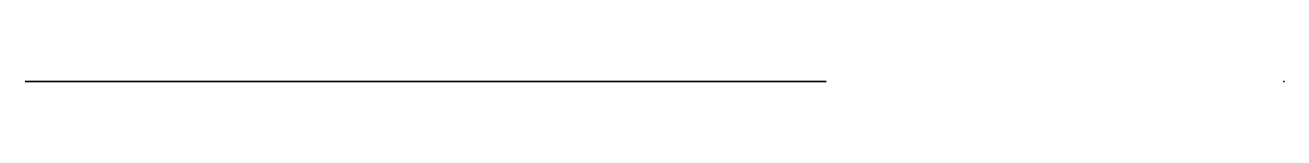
# Model space of a CAD drawing. Header units: centimetres. Extents: x -7.33 to 0, y 0 to 0.
import ezdxf

# ---------------------------------------------------------------- set-up
doc = ezdxf.new("R2010")
doc.units = ezdxf.units.CM
doc.header["$MEASUREMENT"] = 0
doc.layers.add('Hourglass Back v2_back', color=7, linetype='Continuous')

msp = doc.modelspace()

# ---------------------------------------------------------------- linework, layer by layer
at = {"layer": 'Hourglass Back v2_back'}
for p, q in [((-7.3335, 0, -0.3472), (-5.1439, 0, -2.5367)), ((-5.4439, 0, 1.5424), (-7.3335, 0, -0.3472)), ((-5.1439, 0, -2.9245), (-7.3335, 0, -5.1141)), ((-7.3335, 0, -5.1141), (-5.4439, 0, -7.0036)), ((-7.3193, 0, -5.1141), (-5.4369, 0, -6.9965)), ((-5.4369, 0, 1.5353), (-7.3193, 0, -0.3472)), ((-7.3193, 0, -0.3472), (-5.1369, 0, -2.5296)), ((-5.1369, 0, -2.9316), (-7.3193, 0, -5.1141)), ((-5.4, 0, 1.9363), (-5.4, 0, 1.6484)), ((-5.4, 0, -7.1096), (-5.4, 0, -7.3975)), ((-5.4, 0, -7.3975), (-4.6, 0, -7.3975)), ((-4.6, 0, 1.9363), (-5.4, 0, 1.9363)), ((-5.39, 0, 1.9263), (-5.39, 0, 1.6484)), ((-5.39, 0, -7.1096), (-5.39, 0, -7.3875)), ((-4.61, 0, 1.9263), (-5.39, 0, 1.9263)), ((-5.39, 0, -7.3875), (-4.61, 0, -7.3875)), ((-5.1, 0, -2.6427), (-5.1, 0, -2.8185)), ((-5.09, 0, -2.6427), (-5.09, 0, -2.8185)), ((-4.91, 0, -2.8185), (-4.91, 0, -2.6427)), ((-4.9, 0, -2.8185), (-4.9, 0, -2.6427)), ((-4.8631, 0, -2.5296), (-2.6807, 0, -0.3472)), ((-2.6807, 0, -5.1141), (-4.8631, 0, -2.9316)), ((-2.6665, 0, -5.1141), (-4.8561, 0, -2.9245)), ((-4.8561, 0, -2.5367), (-2.6665, 0, -0.3472)), ((-4.61, 0, -7.3875), (-4.61, 0, -7.1096)), ((-4.61, 0, 1.6484), (-4.61, 0, 1.9263)), ((-4.6, 0, -7.3975), (-4.6, 0, -7.1096)), ((-4.6, 0, 1.6484), (-4.6, 0, 1.9363)), ((-4.5631, 0, -6.9965), (-2.6807, 0, -5.1141)), ((-2.6807, 0, -0.3472), (-4.5631, 0, 1.5353)), ((-2.6665, 0, -0.3472), (-4.5561, 0, 1.5424)), ((-4.5561, 0, -7.0036), (-2.6665, 0, -5.1141))]:
    msp.add_line(p, q, dxfattribs=at)
at = {"layer": 'Hourglass Back v2_back', "extrusion": (0, 1, 0)}
for centre, radius, start, end in [((5.55, 1.6484), 0.15, 180, 225), ((5.55, -7.1096), 0.15, 135, 180), ((5.55, -7.1096), 0.16, 135, 180), ((5.55, 1.6484), 0.16, 180, 225), ((5.25, -2.8185), 0.15, 180, 225), ((5.25, -2.6427), 0.15, 135, 180), ((5.25, -2.6427), 0.16, 135, 180), ((5.25, -2.8185), 0.16, 180, 225), ((4.75, -2.8185), 0.16, 315, 360), ((4.75, -2.6427), 0.16, 0, 45), ((4.75, -2.6427), 0.15, 0, 45), ((4.75, -2.8185), 0.15, 315, 360), ((4.45, -7.1096), 0.16, 0, 45), ((4.45, 1.6484), 0.16, 315, 360), ((4.45, 1.6484), 0.15, 315, 360), ((4.45, -7.1096), 0.15, 0, 45)]:
    msp.add_arc(centre, radius, start, end, dxfattribs=at)
at = {"layer": 'Hourglass Back v2_back'}
msp.add_point((0, 0), dxfattribs=at)

doc.saveas('drawing.dxf')
